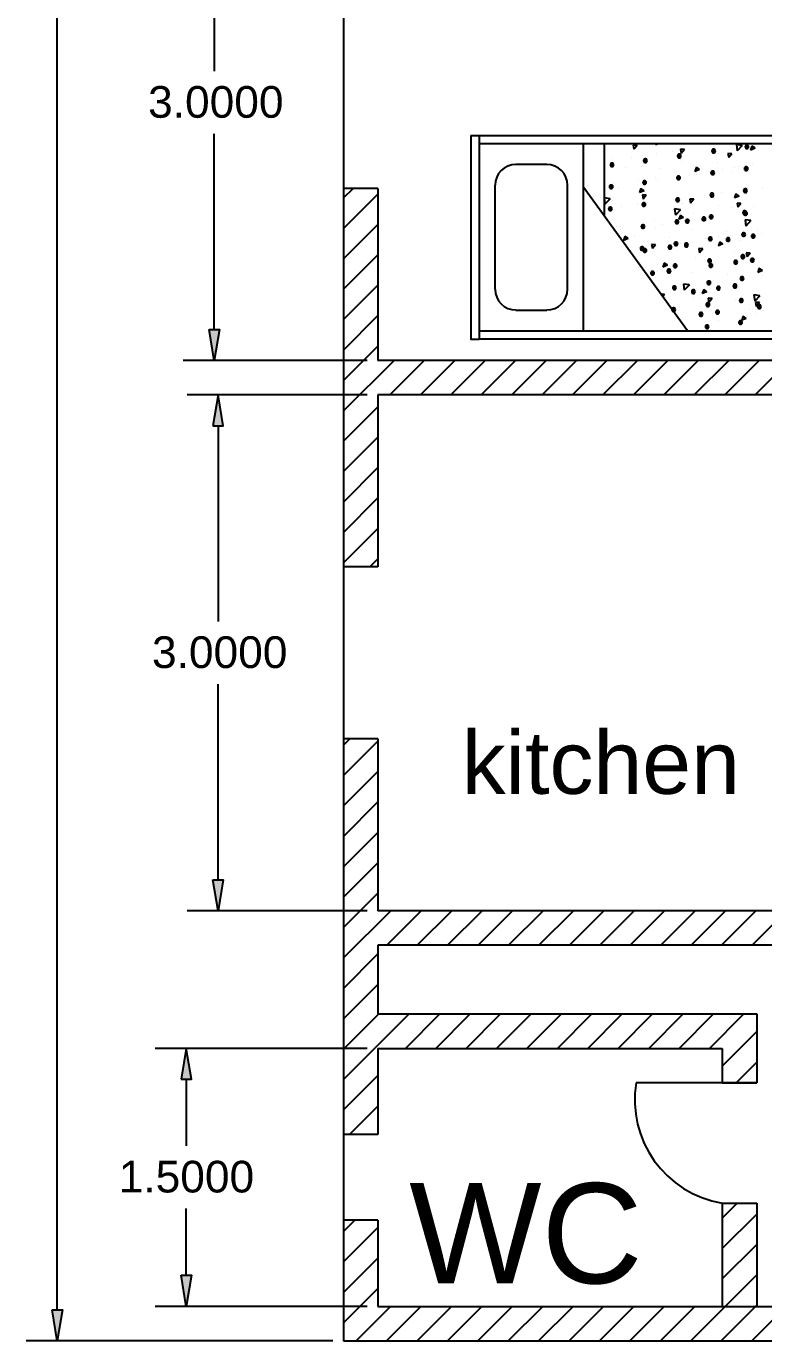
# Model space of a CAD drawing. Header units: millimetres. Extents: x 43 to 258, y 87 to 343.
# Drawn here: x 46.2 to 96.4, y 87.5 to 177 of the extents above; entities that cross this region are included whole.
import ezdxf

# ---------------------------------------------------------------- set-up
doc = ezdxf.new("R2010")
doc.units = ezdxf.units.MM
doc.header["$MEASUREMENT"] = 0
doc.layers.get('0').update_dxf_attribs({"linetype": 'CONTINUOUS'})
doc.styles.add('Arial$001H0', font='')
doc.styles.get('Arial$001H0').set_extended_font_data('Arial')

msp = doc.modelspace()

# ---------------------------------------------------------------- hatches: boundary and pattern name
at = {"true_color": 0x767676}
for points in [[(93.077, 168.487), (93.066, 168.54), (93.035, 168.582), (92.982, 168.603), (92.939, 168.603), (92.886, 168.582), (92.855, 168.54), (92.844, 168.487), (92.855, 168.434), (92.886, 168.391), (92.939, 168.37), (92.982, 168.37), (93.035, 168.391), (93.066, 168.434)], [(95.342, 168.772), (95.331, 168.825), (95.299, 168.868), (95.246, 168.889), (95.204, 168.889), (95.151, 168.868), (95.119, 168.825), (95.109, 168.772), (95.119, 168.719), (95.151, 168.677), (95.204, 168.656), (95.246, 168.656), (95.299, 168.677), (95.331, 168.719)], [(86.166, 167.545), (86.155, 167.598), (86.124, 167.64), (86.071, 167.661), (86.028, 167.661), (85.975, 167.64), (85.944, 167.598), (85.933, 167.545), (85.944, 167.492), (85.975, 167.449), (86.028, 167.428), (86.071, 167.428), (86.124, 167.449), (86.155, 167.492)], [(88.431, 167.83), (88.42, 167.883), (88.388, 167.926), (88.336, 167.947), (88.293, 167.947), (88.24, 167.926), (88.209, 167.883), (88.198, 167.83), (88.209, 167.778), (88.24, 167.735), (88.293, 167.714), (88.336, 167.714), (88.388, 167.735), (88.42, 167.778)], [(90.738, 168.148), (90.727, 168.201), (90.696, 168.243), (90.643, 168.264), (90.6, 168.264), (90.547, 168.243), (90.516, 168.201), (90.505, 168.148), (90.516, 168.095), (90.547, 168.053), (90.6, 168.032), (90.643, 168.032), (90.696, 168.053), (90.727, 168.095)], [(90.685, 166.656), (90.674, 166.709), (90.643, 166.751), (90.59, 166.772), (90.547, 166.772), (90.495, 166.751), (90.463, 166.709), (90.452, 166.656), (90.463, 166.603), (90.495, 166.56), (90.547, 166.539), (90.59, 166.539), (90.643, 166.56), (90.674, 166.603)], [(93.013, 166.994), (93.003, 167.047), (92.971, 167.09), (92.918, 167.111), (92.876, 167.111), (92.823, 167.09), (92.791, 167.047), (92.781, 166.994), (92.791, 166.941), (92.823, 166.899), (92.876, 166.878), (92.918, 166.878), (92.971, 166.899), (93.003, 166.941)], [(95.289, 167.28), (95.278, 167.333), (95.246, 167.375), (95.194, 167.397), (95.151, 167.397), (95.098, 167.375), (95.067, 167.333), (95.056, 167.28), (95.067, 167.227), (95.098, 167.185), (95.151, 167.164), (95.194, 167.164), (95.246, 167.185), (95.278, 167.227)], [(86.102, 166.052), (86.092, 166.105), (86.06, 166.148), (86.007, 166.169), (85.965, 166.169), (85.912, 166.148), (85.88, 166.105), (85.87, 166.052), (85.88, 166), (85.912, 165.957), (85.965, 165.936), (86.007, 165.936), (86.06, 165.957), (86.092, 166)], [(88.378, 166.338), (88.367, 166.391), (88.336, 166.433), (88.283, 166.455), (88.24, 166.455), (88.187, 166.433), (88.156, 166.391), (88.145, 166.338), (88.156, 166.285), (88.187, 166.243), (88.24, 166.222), (88.283, 166.222), (88.336, 166.243), (88.367, 166.285)], [(95.236, 165.788), (95.225, 165.841), (95.194, 165.883), (95.141, 165.904), (95.098, 165.904), (95.045, 165.883), (95.014, 165.841), (95.003, 165.788), (95.014, 165.735), (95.045, 165.693), (95.098, 165.671), (95.141, 165.671), (95.194, 165.693), (95.225, 165.735)], [(88.325, 164.846), (88.314, 164.899), (88.283, 164.941), (88.23, 164.962), (88.187, 164.962), (88.134, 164.941), (88.103, 164.899), (88.092, 164.846), (88.103, 164.793), (88.134, 164.751), (88.187, 164.73), (88.23, 164.73), (88.283, 164.751), (88.314, 164.793)], [(90.632, 165.163), (90.622, 165.216), (90.59, 165.259), (90.537, 165.28), (90.495, 165.28), (90.442, 165.259), (90.41, 165.216), (90.399, 165.163), (90.41, 165.111), (90.442, 165.068), (90.495, 165.047), (90.537, 165.047), (90.59, 165.068), (90.622, 165.111)], [(92.96, 165.492), (92.95, 165.544), (92.918, 165.587), (92.865, 165.608), (92.823, 165.608), (92.77, 165.587), (92.738, 165.544), (92.728, 165.492), (92.738, 165.439), (92.77, 165.396), (92.823, 165.375), (92.865, 165.375), (92.918, 165.396), (92.95, 165.439)], [(86.05, 164.55), (86.039, 164.603), (86.007, 164.645), (85.954, 164.666), (85.912, 164.666), (85.859, 164.645), (85.827, 164.603), (85.817, 164.55), (85.827, 164.497), (85.859, 164.454), (85.912, 164.433), (85.954, 164.433), (86.007, 164.454), (86.039, 164.497)], [(91.288, 163.714), (91.278, 163.766), (91.246, 163.809), (91.193, 163.83), (91.151, 163.83), (91.098, 163.809), (91.066, 163.766), (91.055, 163.714), (91.066, 163.661), (91.098, 163.618), (91.151, 163.597), (91.193, 163.597), (91.246, 163.618), (91.278, 163.661)], [(92.41, 163.862), (92.4, 163.915), (92.368, 163.957), (92.315, 163.978), (92.273, 163.978), (92.22, 163.957), (92.188, 163.915), (92.177, 163.862), (92.188, 163.809), (92.22, 163.766), (92.273, 163.745), (92.315, 163.745), (92.368, 163.766), (92.4, 163.809)], [(92.908, 163.999), (92.897, 164.052), (92.865, 164.095), (92.812, 164.116), (92.77, 164.116), (92.717, 164.095), (92.685, 164.052), (92.675, 163.999), (92.685, 163.946), (92.717, 163.904), (92.77, 163.883), (92.812, 163.883), (92.865, 163.904), (92.897, 163.946)], [(95.183, 164.285), (95.172, 164.338), (95.141, 164.38), (95.088, 164.401), (95.045, 164.401), (94.992, 164.38), (94.961, 164.338), (94.95, 164.285), (94.961, 164.232), (94.992, 164.19), (95.045, 164.169), (95.088, 164.169), (95.141, 164.19), (95.172, 164.232)], [(95.246, 164.232), (95.236, 164.285), (95.204, 164.327), (95.151, 164.349), (95.109, 164.349), (95.056, 164.327), (95.024, 164.285), (95.014, 164.232), (95.024, 164.179), (95.056, 164.137), (95.109, 164.116), (95.151, 164.116), (95.204, 164.137), (95.236, 164.179)], [(88.272, 163.343), (88.261, 163.396), (88.23, 163.438), (88.177, 163.46), (88.134, 163.46), (88.082, 163.438), (88.05, 163.396), (88.039, 163.343), (88.05, 163.29), (88.082, 163.248), (88.134, 163.227), (88.177, 163.227), (88.23, 163.248), (88.261, 163.29)], [(90.579, 163.661), (90.569, 163.714), (90.537, 163.756), (90.484, 163.777), (90.442, 163.777), (90.389, 163.756), (90.357, 163.714), (90.346, 163.661), (90.357, 163.608), (90.389, 163.565), (90.442, 163.544), (90.484, 163.544), (90.537, 163.565), (90.569, 163.608)], [(90.103, 161.936), (90.092, 161.988), (90.061, 162.031), (90.008, 162.052), (89.965, 162.052), (89.912, 162.031), (89.881, 161.988), (89.87, 161.936), (89.881, 161.883), (89.912, 161.84), (89.965, 161.819), (90.008, 161.819), (90.061, 161.84), (90.092, 161.883)], [(90.516, 162.168), (90.505, 162.221), (90.473, 162.264), (90.42, 162.285), (90.378, 162.285), (90.325, 162.264), (90.293, 162.221), (90.283, 162.168), (90.293, 162.115), (90.325, 162.073), (90.378, 162.052), (90.42, 162.052), (90.473, 162.073), (90.505, 162.115)], [(91.225, 162.084), (91.214, 162.137), (91.182, 162.179), (91.13, 162.2), (91.087, 162.2), (91.034, 162.179), (91.003, 162.137), (90.992, 162.084), (91.003, 162.031), (91.034, 161.988), (91.087, 161.967), (91.13, 161.967), (91.182, 161.988), (91.214, 162.031)], [(92.855, 162.507), (92.844, 162.56), (92.812, 162.602), (92.759, 162.623), (92.717, 162.623), (92.664, 162.602), (92.632, 162.56), (92.622, 162.507), (92.632, 162.454), (92.664, 162.412), (92.717, 162.391), (92.759, 162.391), (92.812, 162.412), (92.844, 162.454)], [(94.061, 162.454), (94.051, 162.507), (94.019, 162.549), (93.966, 162.571), (93.924, 162.571), (93.871, 162.549), (93.839, 162.507), (93.828, 162.454), (93.839, 162.401), (93.871, 162.359), (93.924, 162.338), (93.966, 162.338), (94.019, 162.359), (94.051, 162.401)], [(95.119, 162.793), (95.109, 162.846), (95.077, 162.888), (95.024, 162.909), (94.982, 162.909), (94.929, 162.888), (94.897, 162.846), (94.887, 162.793), (94.897, 162.74), (94.929, 162.698), (94.982, 162.676), (95.024, 162.676), (95.077, 162.698), (95.109, 162.74)], [(95.765, 162.687), (95.754, 162.74), (95.723, 162.782), (95.67, 162.803), (95.627, 162.803), (95.575, 162.782), (95.543, 162.74), (95.532, 162.687), (95.543, 162.634), (95.575, 162.592), (95.627, 162.571), (95.67, 162.571), (95.723, 162.592), (95.754, 162.634)], [(88.209, 161.851), (88.198, 161.904), (88.166, 161.946), (88.113, 161.967), (88.071, 161.967), (88.018, 161.946), (87.986, 161.904), (87.976, 161.851), (87.986, 161.798), (88.018, 161.756), (88.071, 161.734), (88.113, 161.734), (88.166, 161.756), (88.198, 161.798)], [(88.399, 161.713), (88.388, 161.766), (88.357, 161.809), (88.304, 161.83), (88.261, 161.83), (88.209, 161.809), (88.177, 161.766), (88.166, 161.713), (88.177, 161.66), (88.209, 161.618), (88.261, 161.597), (88.304, 161.597), (88.357, 161.618), (88.388, 161.66)], [(95.067, 161.29), (95.056, 161.343), (95.024, 161.385), (94.971, 161.406), (94.929, 161.406), (94.876, 161.385), (94.844, 161.343), (94.834, 161.29), (94.844, 161.237), (94.876, 161.195), (94.929, 161.174), (94.971, 161.174), (95.024, 161.195), (95.056, 161.237)], [(95.712, 161.057), (95.702, 161.11), (95.67, 161.152), (95.617, 161.174), (95.575, 161.174), (95.522, 161.152), (95.49, 161.11), (95.479, 161.057), (95.49, 161.004), (95.522, 160.962), (95.575, 160.941), (95.617, 160.941), (95.67, 160.962), (95.702, 161.004)], [(88.918, 160.168), (88.907, 160.221), (88.875, 160.263), (88.822, 160.285), (88.78, 160.285), (88.727, 160.263), (88.695, 160.221), (88.685, 160.168), (88.695, 160.115), (88.727, 160.073), (88.78, 160.052), (88.822, 160.052), (88.875, 160.073), (88.907, 160.115)], [(90.039, 160.316), (90.029, 160.369), (89.997, 160.412), (89.944, 160.433), (89.902, 160.433), (89.849, 160.412), (89.817, 160.369), (89.807, 160.316), (89.817, 160.263), (89.849, 160.221), (89.902, 160.2), (89.944, 160.2), (89.997, 160.221), (90.029, 160.263)], [(90.463, 160.666), (90.452, 160.718), (90.42, 160.761), (90.368, 160.782), (90.325, 160.782), (90.272, 160.761), (90.241, 160.718), (90.23, 160.666), (90.241, 160.613), (90.272, 160.57), (90.325, 160.549), (90.368, 160.549), (90.42, 160.57), (90.452, 160.613)], [(92.802, 161.004), (92.791, 161.057), (92.759, 161.099), (92.706, 161.121), (92.664, 161.121), (92.611, 161.099), (92.579, 161.057), (92.569, 161.004), (92.579, 160.951), (92.611, 160.909), (92.664, 160.888), (92.706, 160.888), (92.759, 160.909), (92.791, 160.951)], [(92.886, 160.687), (92.876, 160.74), (92.844, 160.782), (92.791, 160.803), (92.749, 160.803), (92.696, 160.782), (92.664, 160.74), (92.654, 160.687), (92.664, 160.634), (92.696, 160.591), (92.749, 160.57), (92.791, 160.57), (92.844, 160.591), (92.876, 160.634)], [(94.58, 160.909), (94.569, 160.962), (94.537, 161.004), (94.484, 161.025), (94.442, 161.025), (94.389, 161.004), (94.357, 160.962), (94.347, 160.909), (94.357, 160.856), (94.389, 160.814), (94.442, 160.793), (94.484, 160.793), (94.537, 160.814), (94.569, 160.856)], [(92.749, 159.512), (92.738, 159.565), (92.706, 159.607), (92.654, 159.628), (92.611, 159.628), (92.558, 159.607), (92.527, 159.565), (92.516, 159.512), (92.527, 159.459), (92.558, 159.417), (92.611, 159.396), (92.654, 159.396), (92.706, 159.417), (92.738, 159.459)], [(94.527, 159.29), (94.516, 159.343), (94.484, 159.385), (94.432, 159.406), (94.389, 159.406), (94.336, 159.385), (94.305, 159.343), (94.294, 159.29), (94.305, 159.237), (94.336, 159.194), (94.389, 159.173), (94.432, 159.173), (94.484, 159.194), (94.516, 159.237)], [(95.014, 159.798), (95.003, 159.851), (94.971, 159.893), (94.918, 159.914), (94.876, 159.914), (94.823, 159.893), (94.791, 159.851), (94.781, 159.798), (94.791, 159.745), (94.823, 159.702), (94.876, 159.681), (94.918, 159.681), (94.971, 159.702), (95.003, 159.745)], [(90.41, 159.173), (90.399, 159.226), (90.368, 159.269), (90.315, 159.29), (90.272, 159.29), (90.219, 159.269), (90.188, 159.226), (90.177, 159.173), (90.188, 159.12), (90.219, 159.078), (90.272, 159.057), (90.315, 159.057), (90.368, 159.078), (90.399, 159.12)], [(91.701, 158.909), (91.69, 158.962), (91.659, 159.004), (91.606, 159.025), (91.563, 159.025), (91.511, 159.004), (91.479, 158.962), (91.468, 158.909), (91.479, 158.856), (91.511, 158.813), (91.563, 158.792), (91.606, 158.792), (91.659, 158.813), (91.69, 158.856)], [(93.405, 159.142), (93.394, 159.194), (93.363, 159.237), (93.31, 159.258), (93.267, 159.258), (93.214, 159.237), (93.183, 159.194), (93.172, 159.142), (93.183, 159.089), (93.214, 159.046), (93.267, 159.025), (93.31, 159.025), (93.363, 159.046), (93.394, 159.089)], [(90.357, 157.681), (90.346, 157.734), (90.315, 157.776), (90.262, 157.797), (90.219, 157.797), (90.166, 157.776), (90.135, 157.734), (90.124, 157.681), (90.135, 157.628), (90.166, 157.586), (90.219, 157.565), (90.262, 157.565), (90.315, 157.586), (90.346, 157.628)], [(92.685, 158.02), (92.675, 158.073), (92.643, 158.115), (92.59, 158.136), (92.548, 158.136), (92.495, 158.115), (92.463, 158.073), (92.452, 158.02), (92.463, 157.967), (92.495, 157.924), (92.548, 157.903), (92.59, 157.903), (92.643, 157.924), (92.675, 157.967)], [(93.341, 157.512), (93.331, 157.565), (93.299, 157.607), (93.246, 157.628), (93.204, 157.628), (93.151, 157.607), (93.119, 157.565), (93.109, 157.512), (93.119, 157.459), (93.151, 157.416), (93.204, 157.395), (93.246, 157.395), (93.299, 157.416), (93.331, 157.459)], [(94.961, 158.305), (94.95, 158.358), (94.918, 158.401), (94.865, 158.422), (94.823, 158.422), (94.77, 158.401), (94.738, 158.358), (94.728, 158.305), (94.738, 158.253), (94.77, 158.21), (94.823, 158.189), (94.865, 158.189), (94.918, 158.21), (94.95, 158.253)], [(96.188, 157.882), (96.178, 157.935), (96.146, 157.977), (96.093, 157.999), (96.051, 157.999), (95.998, 157.977), (95.966, 157.935), (95.956, 157.882), (95.966, 157.829), (95.998, 157.787), (96.051, 157.766), (96.093, 157.766), (96.146, 157.787), (96.178, 157.829)], [(92.22, 157.364), (92.209, 157.416), (92.177, 157.459), (92.124, 157.48), (92.082, 157.48), (92.029, 157.459), (91.997, 157.416), (91.987, 157.364), (91.997, 157.311), (92.029, 157.268), (92.082, 157.247), (92.124, 157.247), (92.177, 157.268), (92.209, 157.311)], [(94.908, 156.803), (94.897, 156.856), (94.865, 156.898), (94.813, 156.919), (94.77, 156.919), (94.717, 156.898), (94.686, 156.856), (94.675, 156.803), (94.686, 156.75), (94.717, 156.707), (94.77, 156.686), (94.813, 156.686), (94.865, 156.707), (94.897, 156.75)], [(92.632, 156.517), (92.622, 156.57), (92.59, 156.612), (92.537, 156.633), (92.495, 156.633), (92.442, 156.612), (92.41, 156.57), (92.4, 156.517), (92.41, 156.464), (92.442, 156.422), (92.495, 156.4), (92.537, 156.4), (92.59, 156.422), (92.622, 156.464)]]:
    msp.add_hatch(color=0, dxfattribs=at).paths.add_polyline_path(points)
at = {"true_color": 0x000006}
for points in [[(58.628, 156.326), (59.327, 156.326), (58.977, 154.22)], [(58.893, 149.765), (59.591, 149.765), (59.242, 151.881)], [(58.893, 118.851), (59.591, 118.851), (59.242, 116.745)], [(56.723, 105.262), (57.422, 105.262), (57.072, 107.368)], [(56.723, 91.916), (57.422, 91.916), (57.072, 89.8)], [(47.95, 89.567), (48.659, 89.567), (48.299, 87.461)]]:
    msp.add_hatch(color=0, dxfattribs=at).paths.add_polyline_path(points)

# ---------------------------------------------------------------- linework, layer by layer
at = {"color": 0, "linetype": 'Continuous', "lineweight": 25, "true_color": 0x000007}
for p, q in [((67.783, 315.849), (67.783, 87.461)), ((67.783, 165.29), (68.428, 165.936)), ((70.122, 165.936), (67.783, 165.936)), ((70.122, 165.936), (70.122, 163.587)), ((70.122, 165.936), (70.122, 154.22)), ((70.122, 165.936), (70.122, 154.22)), ((67.783, 163.216), (70.122, 165.555)), ((67.783, 161.142), (70.122, 163.491)), ((70.122, 163.587), (70.122, 154.22)), ((67.783, 159.078), (70.122, 161.417)), ((67.783, 157.004), (70.122, 159.343)), ((67.783, 154.929), (70.122, 157.279)), ((67.783, 152.866), (70.122, 155.205)), ((67.783, 150.791), (71.212, 154.22)), ((128.69, 154.22), (70.122, 154.22)), ((70.937, 151.881), (73.275, 154.22)), ((73.011, 151.881), (75.35, 154.22)), ((75.075, 151.881), (77.424, 154.22)), ((77.149, 151.881), (79.488, 154.22)), ((79.223, 151.881), (81.562, 154.22)), ((81.287, 151.881), (83.626, 154.22)), ((83.361, 151.881), (85.7, 154.22)), ((85.425, 151.881), (87.775, 154.22)), ((87.499, 151.881), (89.838, 154.22)), ((89.574, 151.881), (91.913, 154.22)), ((91.638, 151.881), (93.987, 154.22)), ((93.712, 151.881), (96.051, 154.22)), ((95.786, 151.881), (98.125, 154.22)), ((105.258, 151.881), (70.122, 151.881)), ((70.122, 151.881), (70.122, 140.166)), ((70.122, 151.881), (70.122, 140.166)), ((70.122, 151.881), (70.122, 140.166)), ((67.783, 148.728), (70.122, 151.066)), ((67.783, 146.653), (70.122, 148.992)), ((67.783, 144.579), (70.122, 146.928)), ((67.783, 142.515), (70.122, 144.854)), ((67.783, 140.441), (70.122, 142.78)), ((69.571, 140.166), (70.122, 140.716)), ((70.122, 140.166), (67.783, 140.166)), ((67.783, 128.016), (68.217, 128.45)), ((70.122, 128.45), (67.783, 128.45)), ((67.783, 125.952), (70.122, 128.291)), ((70.122, 128.45), (70.122, 116.745)), ((67.783, 123.878), (70.122, 126.217)), ((67.783, 121.804), (70.122, 124.153)), ((67.783, 119.74), (70.122, 122.079)), ((67.783, 117.665), (70.122, 120.004)), ((67.783, 115.602), (70.122, 117.941)), ((67.783, 113.527), (71, 116.745)), ((105.258, 116.745), (70.122, 116.745)), ((70.725, 114.395), (73.064, 116.745)), ((72.799, 114.395), (75.138, 116.745)), ((74.863, 114.395), (77.212, 116.745)), ((76.937, 114.395), (79.276, 116.745)), ((79.012, 114.395), (81.351, 116.745)), ((81.075, 114.395), (83.425, 116.745)), ((83.15, 114.395), (85.489, 116.745)), ((85.213, 114.395), (87.563, 116.745)), ((87.288, 114.395), (89.627, 116.745)), ((89.362, 114.395), (91.701, 116.745)), ((91.426, 114.395), (93.775, 116.745)), ((93.5, 114.395), (95.839, 116.745)), ((95.575, 114.395), (97.913, 116.745)), ((67.783, 111.453), (70.122, 113.803)), ((70.122, 114.395), (70.122, 109.717)), ((67.783, 109.389), (70.122, 111.728)), ((67.783, 107.315), (70.185, 109.717)), ((67.783, 105.241), (72.249, 109.717)), ((70.122, 109.717), (95.892, 109.717)), ((71.984, 107.368), (74.323, 109.717)), ((74.048, 107.368), (76.398, 109.717)), ((76.122, 107.368), (78.461, 109.717)), ((78.186, 107.368), (80.536, 109.717)), ((80.26, 107.368), (82.599, 109.717)), ((82.335, 107.368), (84.674, 109.717)), ((84.399, 107.368), (86.748, 109.717)), ((86.473, 107.368), (88.812, 109.717)), ((88.547, 107.368), (90.886, 109.717)), ((90.611, 107.368), (92.96, 109.717)), ((92.685, 107.368), (95.024, 109.717)), ((95.892, 109.717), (95.892, 105.029)), ((93.553, 106.161), (95.892, 108.511)), ((70.122, 107.368), (93.553, 107.368)), ((70.122, 107.368), (70.122, 101.515)), ((93.553, 107.368), (93.553, 105.029)), ((94.484, 105.029), (95.892, 106.437)), ((67.783, 103.177), (70.122, 105.516)), ((95.892, 105.029), (87.69, 105.029)), ((93.553, 105.029), (95.892, 105.029)), ((68.195, 101.515), (70.122, 103.441)), ((70.122, 101.515), (67.783, 101.515)), ((93.553, 95.811), (94.569, 96.827)), ((93.553, 96.827), (95.892, 96.827)), ((93.553, 96.827), (93.553, 89.8)), ((95.892, 96.827), (95.892, 89.8)), ((93.553, 93.747), (95.892, 96.086)), ((67.783, 94.89), (68.545, 95.663)), ((70.122, 95.663), (67.783, 95.663)), ((67.783, 92.826), (70.122, 95.165)), ((70.122, 95.663), (70.122, 89.8)), ((93.553, 91.673), (95.892, 94.012)), ((67.783, 90.752), (70.122, 93.091)), ((93.754, 89.8), (95.892, 91.948)), ((67.783, 88.678), (70.122, 91.027)), ((68.629, 87.461), (70.979, 89.8)), ((70.122, 89.8), (122.827, 89.8)), ((70.704, 87.461), (73.043, 89.8)), ((72.778, 87.461), (75.117, 89.8)), ((74.842, 87.461), (77.191, 89.8)), ((76.916, 87.461), (79.255, 89.8)), ((78.98, 87.461), (81.329, 89.8)), ((81.054, 87.461), (83.393, 89.8)), ((83.129, 87.461), (85.467, 89.8)), ((85.192, 87.461), (87.542, 89.8)), ((87.267, 87.461), (89.606, 89.8)), ((89.341, 87.461), (91.68, 89.8)), ((91.405, 87.461), (93.754, 89.8)), ((93.479, 87.461), (95.818, 89.8)), ((95.553, 87.461), (97.892, 89.8)), ((95.818, 89.8), (95.892, 89.874)), ((67.783, 87.461), (122.827, 87.461))]:
    msp.add_line(p, q, dxfattribs=at)
at = {"color": 0, "linetype": 'Continuous', "lineweight": 25, "true_color": 0x000006}
for p, q in [((48.299, 89.567), (48.299, 199.528)), ((58.977, 187.251), (58.977, 173.916)), ((58.977, 156.326), (58.977, 169.661)), ((69.391, 154.22), (56.871, 154.22)), ((69.391, 151.881), (57.136, 151.881)), ((59.242, 149.765), (59.242, 136.44)), ((59.242, 118.851), (59.242, 132.175)), ((69.391, 116.745), (57.136, 116.745)), ((69.391, 107.368), (54.966, 107.368)), ((57.072, 105.262), (57.072, 100.722)), ((57.072, 91.916), (57.072, 96.456)), ((69.391, 89.8), (54.966, 89.8)), ((67.052, 87.461), (46.193, 87.461))]:
    msp.add_line(p, q, dxfattribs=at)
at = {"color": 0, "linetype": 'Continuous', "lineweight": 25, "true_color": 0x954a00}
for p, q in [((76.45, 169.545), (77.011, 169.545)), ((77.011, 169.545), (77.011, 155.67))]:
    msp.add_line(p, q, dxfattribs=at)
at = {"color": 0, "linetype": 'Continuous', "lineweight": 25, "true_color": 0x950000}
for p, q in [((84.092, 168.973), (84.092, 156.242)), ((85.51, 168.973), (85.51, 164.073)), ((81.605, 167.566), (79.498, 167.566)), ((78.08, 166.148), (78.08, 159.067)), ((83.023, 159.067), (83.023, 166.148)), ((91.172, 156.242), (84.092, 166.042)), ((79.498, 157.649), (81.605, 157.649))]:
    msp.add_line(p, q, dxfattribs=at)
at = {"color": 0, "linetype": 'Continuous', "lineweight": 25, "true_color": 0x767676}
for p, q in [((87.753, 168.857), (87.489, 168.878)), ((87.489, 168.878), (87.542, 168.603)), ((87.753, 168.857), (87.542, 168.603)), ((89.182, 168.973), (89.013, 168.91)), ((89.034, 168.973), (89.013, 168.91)), ((90.177, 168.434), (90.177, 168.434)), ((90.981, 168.582), (90.706, 168.603)), ((90.717, 168.603), (90.759, 168.317)), ((90.981, 168.582), (90.759, 168.317)), ((93.013, 168.804), (93.013, 168.804)), ((93.31, 168.328), (93.31, 168.328)), ((94.199, 168.296), (93.934, 168.317)), ((93.934, 168.317), (93.987, 168.042)), ((94.199, 168.296), (93.987, 168.042)), ((94.506, 168.931), (94.559, 168.497)), ((94.908, 168.868), (94.506, 168.931)), ((94.908, 168.868), (94.559, 168.497)), ((95.564, 168.825), (95.469, 168.55)), ((95.786, 168.677), (95.469, 168.55)), ((95.786, 168.677), (95.564, 168.825)), ((95.924, 168.783), (95.924, 168.783)), ((85.552, 167.587), (85.51, 167.608)), ((85.552, 167.587), (85.51, 167.566)), ((86.007, 167.989), (86.007, 167.989)), ((87.341, 168.053), (87.341, 168.053)), ((88.06, 167.428), (88.06, 167.428)), ((88.41, 167.894), (88.41, 167.894)), ((89.045, 168.286), (89.045, 168.286)), ((90.685, 167.883), (90.685, 167.883)), ((90.801, 167.788), (90.801, 167.788)), ((93.204, 167.682), (93.204, 167.682)), ((94.654, 167.407), (94.654, 167.407)), ((95.606, 167.587), (95.606, 167.587)), ((86.949, 167.386), (86.949, 167.386)), ((87.87, 166.508), (87.87, 166.508)), ((88.992, 166.656), (88.992, 166.656)), ((89.352, 167.291), (89.352, 167.291)), ((91.786, 167.375), (91.69, 167.1)), ((92.008, 167.227), (91.69, 167.1)), ((91.754, 167.185), (91.754, 167.185)), ((91.765, 166.889), (91.765, 166.889)), ((92.008, 167.227), (91.786, 167.375)), ((91.828, 167.026), (91.828, 167.026)), ((93.532, 167.259), (93.532, 167.259)), ((94.156, 167.079), (94.156, 167.079)), ((94.379, 167.344), (94.379, 167.344)), ((86.166, 166.285), (86.166, 166.285)), ((86.515, 165.989), (86.515, 165.989)), ((88.23, 165.777), (87.912, 165.65)), ((88.007, 165.925), (87.923, 165.65)), ((88.23, 165.777), (88.007, 165.925)), ((89.14, 166.444), (89.14, 166.444)), ((93.479, 165.629), (93.479, 165.629)), ((96.315, 166), (96.315, 166)), ((85.51, 165.29), (85.563, 164.867)), ((85.912, 165.227), (85.51, 165.29)), ((85.912, 165.227), (85.563, 164.867)), ((86.081, 165.089), (86.081, 165.089)), ((86.685, 164.74), (86.685, 164.74)), ((87.806, 164.888), (87.806, 164.888)), ((88.378, 165.481), (88.113, 165.502)), ((88.113, 165.502), (88.166, 165.216)), ((88.378, 165.481), (88.166, 165.216)), ((88.473, 164.994), (88.473, 164.994)), ((90.643, 165.259), (90.643, 165.259)), ((90.876, 164.888), (90.876, 164.888)), ((91.606, 165.195), (91.331, 165.216)), ((91.341, 165.216), (91.384, 164.941)), ((91.606, 165.195), (91.384, 164.941)), ((92.347, 165.481), (92.347, 165.481)), ((93.278, 164.782), (93.278, 164.782)), ((94.463, 165.566), (94.379, 165.29)), ((94.696, 165.417), (94.379, 165.29)), ((94.696, 165.417), (94.463, 165.566)), ((94.823, 164.92), (94.559, 164.941)), ((94.559, 164.941), (94.611, 164.655)), ((94.823, 164.92), (94.611, 164.655)), ((90.304, 164.55), (90.357, 164.126)), ((90.706, 164.486), (90.304, 164.55)), ((90.706, 164.486), (90.357, 164.126)), ((90.696, 164.116), (90.6, 163.841)), ((90.918, 163.968), (90.6, 163.841)), ((90.918, 163.968), (90.696, 164.116)), ((91.574, 164.211), (91.574, 164.211)), ((94.199, 164.666), (94.199, 164.666)), ((95.68, 164.687), (95.68, 164.687)), ((86.335, 163.311), (86.335, 163.311)), ((86.621, 163.11), (86.621, 163.11)), ((86.632, 163.311), (86.632, 163.311)), ((88.96, 163.766), (88.96, 163.766)), ((89.034, 163.206), (89.034, 163.206)), ((89.468, 163.481), (89.468, 163.481)), ((91.436, 163.11), (91.436, 163.11)), ((93.839, 163.004), (93.839, 163.004)), ((95.109, 163.809), (95.151, 163.375)), ((95.5, 163.745), (95.109, 163.809)), ((95.5, 163.745), (95.151, 163.375)), ((95.913, 163.089), (95.913, 163.089)), ((86.917, 162.666), (86.822, 162.391)), ((87.14, 162.518), (86.822, 162.391)), ((87.14, 162.518), (86.917, 162.666)), ((87.584, 162.708), (87.584, 162.708)), ((89.002, 162.094), (88.738, 162.126)), ((88.738, 162.126), (88.791, 161.84)), ((89.002, 162.094), (88.791, 161.84)), ((89.987, 162.602), (89.987, 162.602)), ((90.674, 162.19), (90.674, 162.19)), ((92.378, 162.496), (92.378, 162.496)), ((93.595, 162.158), (93.278, 162.031)), ((93.289, 162.634), (93.289, 162.634)), ((93.373, 162.306), (93.289, 162.031)), ((93.595, 162.158), (93.373, 162.306)), ((94.781, 162.401), (94.781, 162.401)), ((96.231, 162.899), (96.231, 162.899)), ((88.05, 161.734), (88.05, 161.734)), ((91.754, 161.205), (91.754, 161.205)), ((92.23, 161.819), (91.955, 161.84)), ((91.955, 161.84), (92.008, 161.555)), ((92.23, 161.819), (92.008, 161.555)), ((94.368, 161.65), (94.368, 161.65)), ((95.448, 161.533), (95.183, 161.555)), ((95.183, 161.555), (95.236, 161.279)), ((95.448, 161.533), (95.236, 161.279)), ((89.108, 160.306), (89.108, 160.306)), ((89.129, 160.75), (89.129, 160.75)), ((89.595, 160.856), (89.51, 160.581)), ((89.817, 160.708), (89.51, 160.581)), ((89.817, 160.708), (89.595, 160.856)), ((96.061, 160.496), (95.966, 160.221)), ((96.284, 160.348), (95.966, 160.221)), ((96.284, 160.348), (96.061, 160.496)), ((90.907, 159.427), (90.95, 159.004)), ((91.309, 159.364), (90.907, 159.427)), ((91.309, 159.364), (90.95, 159.004)), ((91.511, 160.2), (91.511, 160.2)), ((93.902, 160.105), (93.902, 160.105)), ((96.305, 159.999), (96.305, 159.999)), ((89.627, 158.718), (89.362, 158.739)), ((89.627, 158.718), (89.489, 158.559)), ((89.669, 158.528), (89.669, 158.528)), ((91.563, 158.517), (91.563, 158.517)), ((92.283, 159.046), (92.188, 158.771)), ((92.505, 158.898), (92.188, 158.771)), ((92.505, 158.898), (92.283, 159.046)), ((92.855, 158.432), (92.579, 158.464)), ((92.579, 158.464), (92.632, 158.178)), ((94.188, 158.972), (94.188, 158.972)), ((95.702, 158.686), (95.754, 158.253)), ((96.104, 158.623), (95.702, 158.686)), ((96.104, 158.623), (95.754, 158.253)), ((90.611, 157.924), (90.611, 157.924)), ((92.061, 158.422), (92.061, 158.422)), ((92.855, 158.432), (92.632, 158.178)), ((93.013, 157.819), (93.013, 157.819)), ((94.463, 158.316), (94.463, 158.316)), ((95.416, 157.713), (95.416, 157.713)), ((96.072, 158.157), (95.807, 158.178)), ((95.807, 158.178), (95.86, 157.893)), ((96.072, 158.157), (95.86, 157.893)), ((93.278, 156.951), (93.278, 156.951)), ((94.961, 157.237), (94.876, 156.961)), ((95.183, 157.088), (94.876, 156.961)), ((95.183, 157.088), (94.961, 157.237)), ((95.903, 157.395), (95.903, 157.395))]:
    msp.add_line(p, q, dxfattribs=at)
at = {"color": 0, "linetype": 'Continuous', "lineweight": 25, "true_color": 0x95834a}
for p, q in [((77.011, 156.242), (103.914, 156.242)), ((104.475, 155.67), (77.011, 155.67))]:
    msp.add_line(p, q, dxfattribs=at)
at = {"color": 0, "linetype": 'Continuous', "lineweight": 25, "true_color": 0x954a00}
msp.add_lwpolyline([(76.45, 169.545), (76.45, 155.67), (77.011, 155.67)], dxfattribs=at)
at = {"color": 0, "linetype": 'Continuous', "lineweight": 25, "true_color": 0x95834a}
for points in [[(77.011, 169.545), (104.475, 169.545), (104.475, 156.242), (104.475, 155.67)], [(103.914, 156.242), (103.914, 168.973), (77.011, 168.973)]]:
    msp.add_lwpolyline(points, dxfattribs=at)
at = {"color": 0, "linetype": 'Continuous', "lineweight": -2, "true_color": 0x767676}
for points in [[(93.077, 168.487), (93.066, 168.54), (93.035, 168.582), (92.982, 168.603), (92.939, 168.603), (92.886, 168.582), (92.855, 168.54), (92.844, 168.487), (92.855, 168.434), (92.886, 168.391), (92.939, 168.37), (92.982, 168.37), (93.035, 168.391), (93.066, 168.434)], [(95.342, 168.772), (95.331, 168.825), (95.299, 168.868), (95.246, 168.889), (95.204, 168.889), (95.151, 168.868), (95.119, 168.825), (95.109, 168.772), (95.119, 168.719), (95.151, 168.677), (95.204, 168.656), (95.246, 168.656), (95.299, 168.677), (95.331, 168.719)], [(86.166, 167.545), (86.155, 167.598), (86.124, 167.64), (86.071, 167.661), (86.028, 167.661), (85.975, 167.64), (85.944, 167.598), (85.933, 167.545), (85.944, 167.492), (85.975, 167.449), (86.028, 167.428), (86.071, 167.428), (86.124, 167.449), (86.155, 167.492)], [(88.431, 167.83), (88.42, 167.883), (88.388, 167.926), (88.336, 167.947), (88.293, 167.947), (88.24, 167.926), (88.209, 167.883), (88.198, 167.83), (88.209, 167.778), (88.24, 167.735), (88.293, 167.714), (88.336, 167.714), (88.388, 167.735), (88.42, 167.778)], [(90.738, 168.148), (90.727, 168.201), (90.696, 168.243), (90.643, 168.264), (90.6, 168.264), (90.547, 168.243), (90.516, 168.201), (90.505, 168.148), (90.516, 168.095), (90.547, 168.053), (90.6, 168.032), (90.643, 168.032), (90.696, 168.053), (90.727, 168.095)], [(90.685, 166.656), (90.674, 166.709), (90.643, 166.751), (90.59, 166.772), (90.547, 166.772), (90.495, 166.751), (90.463, 166.709), (90.452, 166.656), (90.463, 166.603), (90.495, 166.56), (90.547, 166.539), (90.59, 166.539), (90.643, 166.56), (90.674, 166.603)], [(93.013, 166.994), (93.003, 167.047), (92.971, 167.09), (92.918, 167.111), (92.876, 167.111), (92.823, 167.09), (92.791, 167.047), (92.781, 166.994), (92.791, 166.941), (92.823, 166.899), (92.876, 166.878), (92.918, 166.878), (92.971, 166.899), (93.003, 166.941)], [(95.289, 167.28), (95.278, 167.333), (95.246, 167.375), (95.194, 167.397), (95.151, 167.397), (95.098, 167.375), (95.067, 167.333), (95.056, 167.28), (95.067, 167.227), (95.098, 167.185), (95.151, 167.164), (95.194, 167.164), (95.246, 167.185), (95.278, 167.227)], [(86.102, 166.052), (86.092, 166.105), (86.06, 166.148), (86.007, 166.169), (85.965, 166.169), (85.912, 166.148), (85.88, 166.105), (85.87, 166.052), (85.88, 166), (85.912, 165.957), (85.965, 165.936), (86.007, 165.936), (86.06, 165.957), (86.092, 166)], [(88.378, 166.338), (88.367, 166.391), (88.336, 166.433), (88.283, 166.455), (88.24, 166.455), (88.187, 166.433), (88.156, 166.391), (88.145, 166.338), (88.156, 166.285), (88.187, 166.243), (88.24, 166.222), (88.283, 166.222), (88.336, 166.243), (88.367, 166.285)], [(95.236, 165.788), (95.225, 165.841), (95.194, 165.883), (95.141, 165.904), (95.098, 165.904), (95.045, 165.883), (95.014, 165.841), (95.003, 165.788), (95.014, 165.735), (95.045, 165.693), (95.098, 165.671), (95.141, 165.671), (95.194, 165.693), (95.225, 165.735)], [(88.325, 164.846), (88.314, 164.899), (88.283, 164.941), (88.23, 164.962), (88.187, 164.962), (88.134, 164.941), (88.103, 164.899), (88.092, 164.846), (88.103, 164.793), (88.134, 164.751), (88.187, 164.73), (88.23, 164.73), (88.283, 164.751), (88.314, 164.793)], [(90.632, 165.163), (90.622, 165.216), (90.59, 165.259), (90.537, 165.28), (90.495, 165.28), (90.442, 165.259), (90.41, 165.216), (90.399, 165.163), (90.41, 165.111), (90.442, 165.068), (90.495, 165.047), (90.537, 165.047), (90.59, 165.068), (90.622, 165.111)], [(92.96, 165.492), (92.95, 165.544), (92.918, 165.587), (92.865, 165.608), (92.823, 165.608), (92.77, 165.587), (92.738, 165.544), (92.728, 165.492), (92.738, 165.439), (92.77, 165.396), (92.823, 165.375), (92.865, 165.375), (92.918, 165.396), (92.95, 165.439)], [(86.05, 164.55), (86.039, 164.603), (86.007, 164.645), (85.954, 164.666), (85.912, 164.666), (85.859, 164.645), (85.827, 164.603), (85.817, 164.55), (85.827, 164.497), (85.859, 164.454), (85.912, 164.433), (85.954, 164.433), (86.007, 164.454), (86.039, 164.497)], [(91.288, 163.714), (91.278, 163.766), (91.246, 163.809), (91.193, 163.83), (91.151, 163.83), (91.098, 163.809), (91.066, 163.766), (91.055, 163.714), (91.066, 163.661), (91.098, 163.618), (91.151, 163.597), (91.193, 163.597), (91.246, 163.618), (91.278, 163.661)], [(92.41, 163.862), (92.4, 163.915), (92.368, 163.957), (92.315, 163.978), (92.273, 163.978), (92.22, 163.957), (92.188, 163.915), (92.177, 163.862), (92.188, 163.809), (92.22, 163.766), (92.273, 163.745), (92.315, 163.745), (92.368, 163.766), (92.4, 163.809)], [(92.908, 163.999), (92.897, 164.052), (92.865, 164.095), (92.812, 164.116), (92.77, 164.116), (92.717, 164.095), (92.685, 164.052), (92.675, 163.999), (92.685, 163.946), (92.717, 163.904), (92.77, 163.883), (92.812, 163.883), (92.865, 163.904), (92.897, 163.946)], [(95.183, 164.285), (95.172, 164.338), (95.141, 164.38), (95.088, 164.401), (95.045, 164.401), (94.992, 164.38), (94.961, 164.338), (94.95, 164.285), (94.961, 164.232), (94.992, 164.19), (95.045, 164.169), (95.088, 164.169), (95.141, 164.19), (95.172, 164.232)], [(95.246, 164.232), (95.236, 164.285), (95.204, 164.327), (95.151, 164.349), (95.109, 164.349), (95.056, 164.327), (95.024, 164.285), (95.014, 164.232), (95.024, 164.179), (95.056, 164.137), (95.109, 164.116), (95.151, 164.116), (95.204, 164.137), (95.236, 164.179)], [(88.272, 163.343), (88.261, 163.396), (88.23, 163.438), (88.177, 163.46), (88.134, 163.46), (88.082, 163.438), (88.05, 163.396), (88.039, 163.343), (88.05, 163.29), (88.082, 163.248), (88.134, 163.227), (88.177, 163.227), (88.23, 163.248), (88.261, 163.29)], [(90.579, 163.661), (90.569, 163.714), (90.537, 163.756), (90.484, 163.777), (90.442, 163.777), (90.389, 163.756), (90.357, 163.714), (90.346, 163.661), (90.357, 163.608), (90.389, 163.565), (90.442, 163.544), (90.484, 163.544), (90.537, 163.565), (90.569, 163.608)], [(90.103, 161.936), (90.092, 161.988), (90.061, 162.031), (90.008, 162.052), (89.965, 162.052), (89.912, 162.031), (89.881, 161.988), (89.87, 161.936), (89.881, 161.883), (89.912, 161.84), (89.965, 161.819), (90.008, 161.819), (90.061, 161.84), (90.092, 161.883)], [(90.516, 162.168), (90.505, 162.221), (90.473, 162.264), (90.42, 162.285), (90.378, 162.285), (90.325, 162.264), (90.293, 162.221), (90.283, 162.168), (90.293, 162.115), (90.325, 162.073), (90.378, 162.052), (90.42, 162.052), (90.473, 162.073), (90.505, 162.115)], [(91.225, 162.084), (91.214, 162.137), (91.182, 162.179), (91.13, 162.2), (91.087, 162.2), (91.034, 162.179), (91.003, 162.137), (90.992, 162.084), (91.003, 162.031), (91.034, 161.988), (91.087, 161.967), (91.13, 161.967), (91.182, 161.988), (91.214, 162.031)], [(92.855, 162.507), (92.844, 162.56), (92.812, 162.602), (92.759, 162.623), (92.717, 162.623), (92.664, 162.602), (92.632, 162.56), (92.622, 162.507), (92.632, 162.454), (92.664, 162.412), (92.717, 162.391), (92.759, 162.391), (92.812, 162.412), (92.844, 162.454)], [(94.061, 162.454), (94.051, 162.507), (94.019, 162.549), (93.966, 162.571), (93.924, 162.571), (93.871, 162.549), (93.839, 162.507), (93.828, 162.454), (93.839, 162.401), (93.871, 162.359), (93.924, 162.338), (93.966, 162.338), (94.019, 162.359), (94.051, 162.401)], [(95.119, 162.793), (95.109, 162.846), (95.077, 162.888), (95.024, 162.909), (94.982, 162.909), (94.929, 162.888), (94.897, 162.846), (94.887, 162.793), (94.897, 162.74), (94.929, 162.698), (94.982, 162.676), (95.024, 162.676), (95.077, 162.698), (95.109, 162.74)], [(95.765, 162.687), (95.754, 162.74), (95.723, 162.782), (95.67, 162.803), (95.627, 162.803), (95.575, 162.782), (95.543, 162.74), (95.532, 162.687), (95.543, 162.634), (95.575, 162.592), (95.627, 162.571), (95.67, 162.571), (95.723, 162.592), (95.754, 162.634)], [(88.209, 161.851), (88.198, 161.904), (88.166, 161.946), (88.113, 161.967), (88.071, 161.967), (88.018, 161.946), (87.986, 161.904), (87.976, 161.851), (87.986, 161.798), (88.018, 161.756), (88.071, 161.734), (88.113, 161.734), (88.166, 161.756), (88.198, 161.798)], [(88.399, 161.713), (88.388, 161.766), (88.357, 161.809), (88.304, 161.83), (88.261, 161.83), (88.209, 161.809), (88.177, 161.766), (88.166, 161.713), (88.177, 161.66), (88.209, 161.618), (88.261, 161.597), (88.304, 161.597), (88.357, 161.618), (88.388, 161.66)], [(95.067, 161.29), (95.056, 161.343), (95.024, 161.385), (94.971, 161.406), (94.929, 161.406), (94.876, 161.385), (94.844, 161.343), (94.834, 161.29), (94.844, 161.237), (94.876, 161.195), (94.929, 161.174), (94.971, 161.174), (95.024, 161.195), (95.056, 161.237)], [(95.712, 161.057), (95.702, 161.11), (95.67, 161.152), (95.617, 161.174), (95.575, 161.174), (95.522, 161.152), (95.49, 161.11), (95.479, 161.057), (95.49, 161.004), (95.522, 160.962), (95.575, 160.941), (95.617, 160.941), (95.67, 160.962), (95.702, 161.004)], [(88.918, 160.168), (88.907, 160.221), (88.875, 160.263), (88.822, 160.285), (88.78, 160.285), (88.727, 160.263), (88.695, 160.221), (88.685, 160.168), (88.695, 160.115), (88.727, 160.073), (88.78, 160.052), (88.822, 160.052), (88.875, 160.073), (88.907, 160.115)], [(90.039, 160.316), (90.029, 160.369), (89.997, 160.412), (89.944, 160.433), (89.902, 160.433), (89.849, 160.412), (89.817, 160.369), (89.807, 160.316), (89.817, 160.263), (89.849, 160.221), (89.902, 160.2), (89.944, 160.2), (89.997, 160.221), (90.029, 160.263)], [(90.463, 160.666), (90.452, 160.718), (90.42, 160.761), (90.368, 160.782), (90.325, 160.782), (90.272, 160.761), (90.241, 160.718), (90.23, 160.666), (90.241, 160.613), (90.272, 160.57), (90.325, 160.549), (90.368, 160.549), (90.42, 160.57), (90.452, 160.613)], [(92.802, 161.004), (92.791, 161.057), (92.759, 161.099), (92.706, 161.121), (92.664, 161.121), (92.611, 161.099), (92.579, 161.057), (92.569, 161.004), (92.579, 160.951), (92.611, 160.909), (92.664, 160.888), (92.706, 160.888), (92.759, 160.909), (92.791, 160.951)], [(92.886, 160.687), (92.876, 160.74), (92.844, 160.782), (92.791, 160.803), (92.749, 160.803), (92.696, 160.782), (92.664, 160.74), (92.654, 160.687), (92.664, 160.634), (92.696, 160.591), (92.749, 160.57), (92.791, 160.57), (92.844, 160.591), (92.876, 160.634)], [(94.58, 160.909), (94.569, 160.962), (94.537, 161.004), (94.484, 161.025), (94.442, 161.025), (94.389, 161.004), (94.357, 160.962), (94.347, 160.909), (94.357, 160.856), (94.389, 160.814), (94.442, 160.793), (94.484, 160.793), (94.537, 160.814), (94.569, 160.856)], [(92.749, 159.512), (92.738, 159.565), (92.706, 159.607), (92.654, 159.628), (92.611, 159.628), (92.558, 159.607), (92.527, 159.565), (92.516, 159.512), (92.527, 159.459), (92.558, 159.417), (92.611, 159.396), (92.654, 159.396), (92.706, 159.417), (92.738, 159.459)], [(94.527, 159.29), (94.516, 159.343), (94.484, 159.385), (94.432, 159.406), (94.389, 159.406), (94.336, 159.385), (94.305, 159.343), (94.294, 159.29), (94.305, 159.237), (94.336, 159.194), (94.389, 159.173), (94.432, 159.173), (94.484, 159.194), (94.516, 159.237)], [(95.014, 159.798), (95.003, 159.851), (94.971, 159.893), (94.918, 159.914), (94.876, 159.914), (94.823, 159.893), (94.791, 159.851), (94.781, 159.798), (94.791, 159.745), (94.823, 159.702), (94.876, 159.681), (94.918, 159.681), (94.971, 159.702), (95.003, 159.745)], [(90.41, 159.173), (90.399, 159.226), (90.368, 159.269), (90.315, 159.29), (90.272, 159.29), (90.219, 159.269), (90.188, 159.226), (90.177, 159.173), (90.188, 159.12), (90.219, 159.078), (90.272, 159.057), (90.315, 159.057), (90.368, 159.078), (90.399, 159.12)], [(91.701, 158.909), (91.69, 158.962), (91.659, 159.004), (91.606, 159.025), (91.563, 159.025), (91.511, 159.004), (91.479, 158.962), (91.468, 158.909), (91.479, 158.856), (91.511, 158.813), (91.563, 158.792), (91.606, 158.792), (91.659, 158.813), (91.69, 158.856)], [(93.405, 159.142), (93.394, 159.194), (93.363, 159.237), (93.31, 159.258), (93.267, 159.258), (93.214, 159.237), (93.183, 159.194), (93.172, 159.142), (93.183, 159.089), (93.214, 159.046), (93.267, 159.025), (93.31, 159.025), (93.363, 159.046), (93.394, 159.089)], [(90.357, 157.681), (90.346, 157.734), (90.315, 157.776), (90.262, 157.797), (90.219, 157.797), (90.166, 157.776), (90.135, 157.734), (90.124, 157.681), (90.135, 157.628), (90.166, 157.586), (90.219, 157.565), (90.262, 157.565), (90.315, 157.586), (90.346, 157.628)], [(92.685, 158.02), (92.675, 158.073), (92.643, 158.115), (92.59, 158.136), (92.548, 158.136), (92.495, 158.115), (92.463, 158.073), (92.452, 158.02), (92.463, 157.967), (92.495, 157.924), (92.548, 157.903), (92.59, 157.903), (92.643, 157.924), (92.675, 157.967)], [(93.341, 157.512), (93.331, 157.565), (93.299, 157.607), (93.246, 157.628), (93.204, 157.628), (93.151, 157.607), (93.119, 157.565), (93.109, 157.512), (93.119, 157.459), (93.151, 157.416), (93.204, 157.395), (93.246, 157.395), (93.299, 157.416), (93.331, 157.459)], [(94.961, 158.305), (94.95, 158.358), (94.918, 158.401), (94.865, 158.422), (94.823, 158.422), (94.77, 158.401), (94.738, 158.358), (94.728, 158.305), (94.738, 158.253), (94.77, 158.21), (94.823, 158.189), (94.865, 158.189), (94.918, 158.21), (94.95, 158.253)], [(96.188, 157.882), (96.178, 157.935), (96.146, 157.977), (96.093, 157.999), (96.051, 157.999), (95.998, 157.977), (95.966, 157.935), (95.956, 157.882), (95.966, 157.829), (95.998, 157.787), (96.051, 157.766), (96.093, 157.766), (96.146, 157.787), (96.178, 157.829)], [(92.22, 157.364), (92.209, 157.416), (92.177, 157.459), (92.124, 157.48), (92.082, 157.48), (92.029, 157.459), (91.997, 157.416), (91.987, 157.364), (91.997, 157.311), (92.029, 157.268), (92.082, 157.247), (92.124, 157.247), (92.177, 157.268), (92.209, 157.311)], [(94.908, 156.803), (94.897, 156.856), (94.865, 156.898), (94.813, 156.919), (94.77, 156.919), (94.717, 156.898), (94.686, 156.856), (94.675, 156.803), (94.686, 156.75), (94.717, 156.707), (94.77, 156.686), (94.813, 156.686), (94.865, 156.707), (94.897, 156.75)], [(92.632, 156.517), (92.622, 156.57), (92.59, 156.612), (92.537, 156.633), (92.495, 156.633), (92.442, 156.612), (92.41, 156.57), (92.4, 156.517), (92.41, 156.464), (92.442, 156.422), (92.495, 156.4), (92.537, 156.4), (92.59, 156.422), (92.622, 156.464)]]:
    msp.add_lwpolyline(points, close=True, dxfattribs=at)
at = {"color": 0, "linetype": 'Continuous', "lineweight": -2, "true_color": 0x000006}
for points in [[(58.628, 156.326), (59.327, 156.326), (58.977, 154.22)], [(58.893, 149.765), (59.591, 149.765), (59.242, 151.881)], [(58.893, 118.851), (59.591, 118.851), (59.242, 116.745)], [(56.723, 105.262), (57.422, 105.262), (57.072, 107.368)], [(56.723, 91.916), (57.422, 91.916), (57.072, 89.8)], [(47.95, 89.567), (48.659, 89.567), (48.299, 87.461)]]:
    msp.add_lwpolyline(points, close=True, dxfattribs=at)
at = {"color": 0, "linetype": 'Continuous', "lineweight": 25, "true_color": 0x000007}
for points in [[(70.122, 128.45), (70.122, 117.909), (70.122, 116.745)], [(107.608, 114.395), (95.892, 114.395), (70.122, 114.395)]]:
    msp.add_lwpolyline(points, dxfattribs=at)
at = {"color": 0, "linetype": 'Continuous', "lineweight": 25, "true_color": 0x950000}
for points in [[(79.504, 167.566), (78.723, 167.566), (78.091, 166.933), (78.091, 166.153)], [(83.023, 166.153), (83.023, 166.933), (82.39, 167.566), (81.61, 167.566)], [(78.091, 159.073), (78.091, 158.292), (78.723, 157.66), (79.504, 157.66)], [(81.61, 157.66), (82.39, 157.66), (83.023, 158.292), (83.023, 159.073)]]:
    msp.add_open_spline(points, degree=3, dxfattribs=at)
at = {"color": 0, "linetype": 'Continuous', "lineweight": 25, "true_color": 0x000007}
msp.add_open_spline([(87.692, 105.032), (87.044, 101.149), (89.667, 97.476), (93.55, 96.829)], degree=3, dxfattribs=at)

# ---------------------------------------------------------------- texts
at = {"color": 0, "true_color": 0x000006, "style": 'Arial$001H0'}
for s, p in [('3.0000', (54.479, 170.751)), ('3.0000', (54.744, 133.276)), ('1.5000', (52.479, 97.557))]:
    msp.add_text(s, height=2.1576, dxfattribs=at).set_placement(p)
at = {"color": 0, "true_color": 0xcd6928, "style": 'Arial$001H0'}
for s, height, p in [('kitchen', 4.2786, (75.815, 124.703)), ('WC', 6.8245, (72.249, 91.366))]:
    msp.add_text(s, height=height, dxfattribs=at).set_placement(p)

doc.saveas('drawing.dxf')
